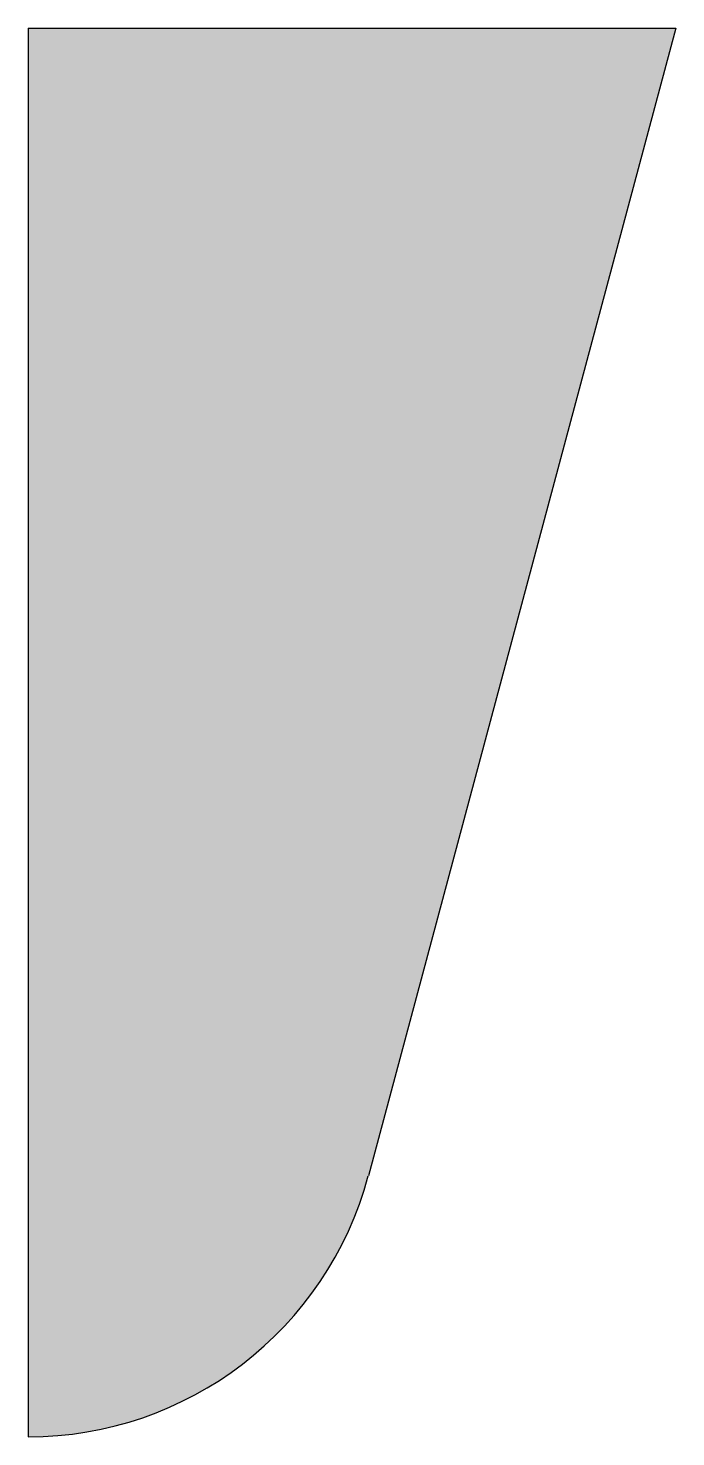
# Model space of a CAD drawing. Header units: millimetres. Extents: x 0 to 4.6, y -10 to 0.
import ezdxf

# ---------------------------------------------------------------- set-up
doc = ezdxf.new("R2010")
doc.units = ezdxf.units.MM

msp = doc.modelspace()

# ---------------------------------------------------------------- hatches: boundary and pattern name
msp.add_hatch(color=256).paths.add_polyline_path([(0, 0), (0, -10, 0.33945), (2.415, -8.147), (4.598, 0)])

# ---------------------------------------------------------------- linework, layer by layer
at = {"color": 0}
for p, q in [((0, 0), (4.598, 0)), ((0, 0), (0, -10)), ((4.598, 0), (2.415, -8.147))]:
    msp.add_line(p, q, dxfattribs=at)
msp.add_arc((0, -7.5), 2.5, 270, 345)

doc.saveas('drawing.dxf')
